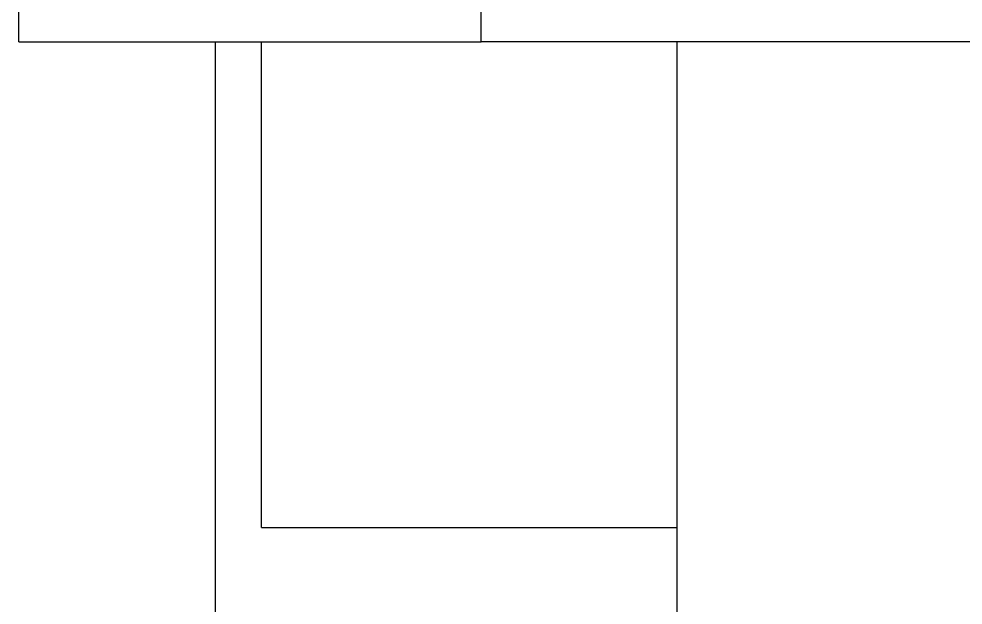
# Model space of a CAD drawing. Extents: x -29 to 75, y 16 to 65.
# Drawn here: x -17.638 to -14.983, y 53.867 to 55.514 of the extents above; entities that cross this region are included whole.
import ezdxf

# ---------------------------------------------------------------- set-up
doc = ezdxf.new("R2010")
doc.units = 0
doc.header["$MEASUREMENT"] = 0
for name, color, linetype in [('JANELA', 5, 'CONTINUOUS'), ('PAREDE', 7, 'CONTINUOUS'), ('TELHADO', 30, 'CONTINUOUS'), ('VISTAL', 30, 'CONTINUOUS'), ('VISTAP', 244, 'CONTINUOUS')]:
    doc.layers.add(name, color=color, linetype=linetype)

msp = doc.modelspace()

# ---------------------------------------------------------------- linework, layer by layer
at = {"layer": 'JANELA', "color": 1}
msp.add_line((-16.3386, 55.45), (-16.3386, 55.5588), dxfattribs=at)
at = {"layer": 'PAREDE', "color": 244}
msp.add_line((-17.0856, 52.8852), (-17.0856, 55.45), dxfattribs=at)
at = {"layer": 'PAREDE', "color": 5}
msp.add_line((-15.7868, 52.8852), (-15.7868, 55.45), dxfattribs=at)
at = {"layer": 'TELHADO', "color": 244, "linetype": 'Continuous'}
for p, q in [((-17.638, 55.45), (-17.638, 55.5542)), ((-17.638, 55.45), (-16.3386, 55.45)), ((-16.9556, 54.0852), (-16.9556, 55.45))]:
    msp.add_line(p, q, dxfattribs=at)
at = {"layer": 'VISTAL', "color": 1, "linetype": 'Continuous'}
msp.add_line((-8.2351, 55.45), (-16.3386, 55.45), dxfattribs=at)
at = {"layer": 'VISTAP', "color": 244, "linetype": 'Continuous'}
msp.add_line((-16.9556, 54.0852), (-15.7868, 54.0852), dxfattribs=at)

doc.saveas('drawing.dxf')
